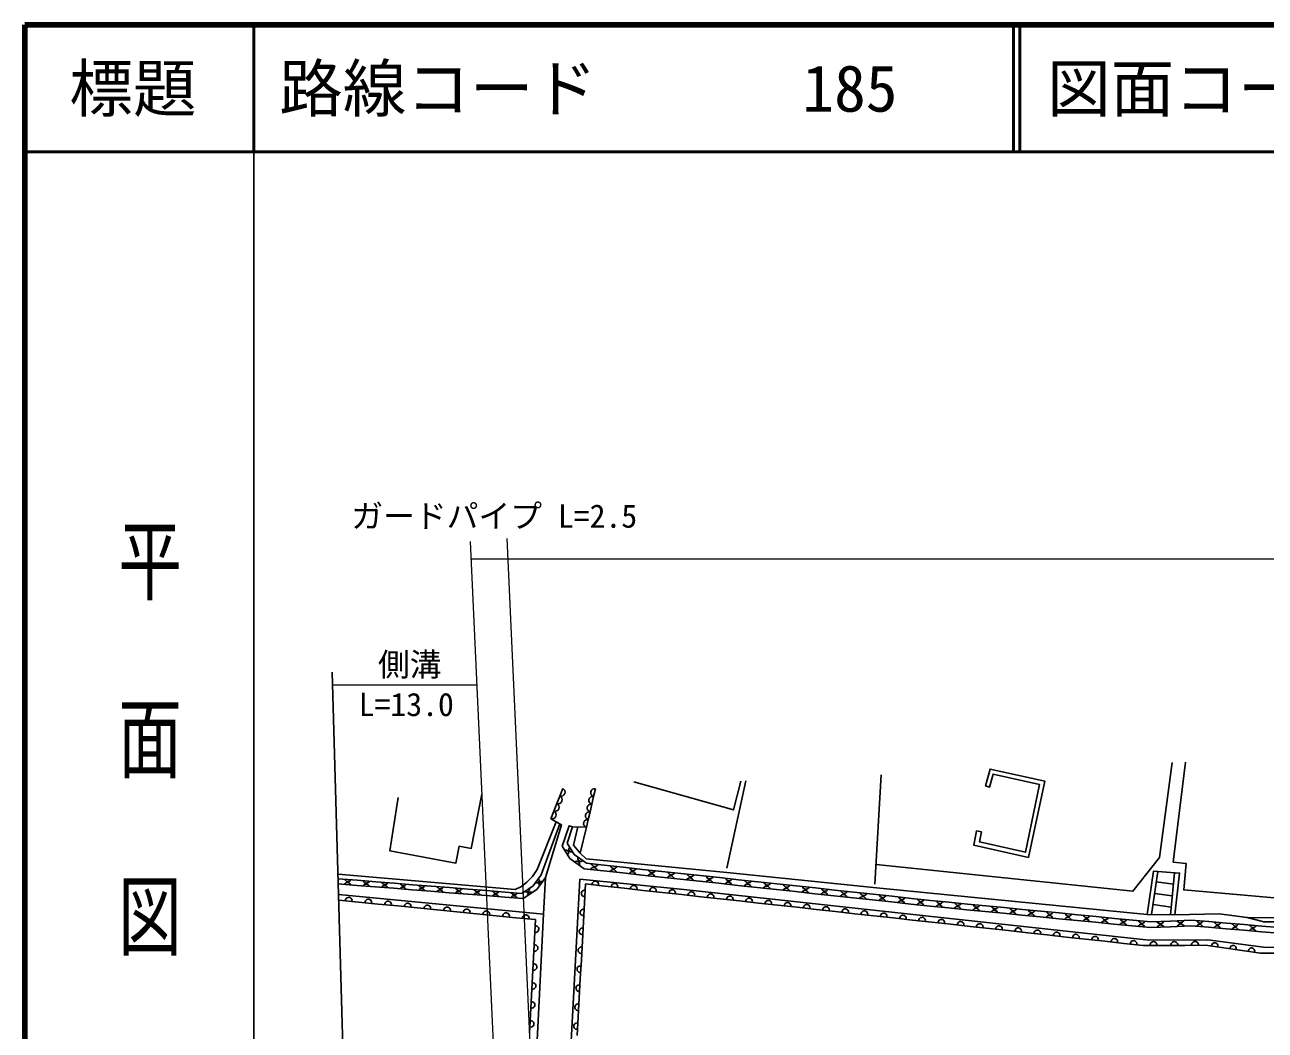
# Model space of a CAD drawing. Units: millimetres, scale not verified. Extents: x 40000 to 680000, y 20000 to 380000.
# Drawn here: x 40000 to 137536, y 300915 to 380000 of the extents above; entities that cross this region are included whole.
import ezdxf
from ezdxf.enums import TextEntityAlignment as Align

# ---------------------------------------------------------------- set-up
doc = ezdxf.new("R2010")
doc.units = ezdxf.units.MM
doc.header["$LTSCALE"] = 1000
for name, color, linetype, lineweight in [('M-BGD', 7, 'Continuous', 25), ('M-STR-HTXT', 7, 'Continuous', 13), ('M-TTL', 2, 'Continuous', 140), ('M-TTL-BAND', 7, 'Continuous', 25), ('M-TTL-LINE', 7, 'Continuous', 50)]:
    doc.layers.add(name, color=color, linetype=linetype, lineweight=lineweight)
doc.layers.add('M-TTL-TXT', color=7, linetype='Continuous')
doc.styles.add('@ＭＳ ゴシック', font='')
doc.styles.add('ＭＳ ゴシック', font='')
doc.styles.get('@ＭＳ ゴシック').set_extended_font_data('@MS Gothic')
doc.styles.get('ＭＳ ゴシック').set_extended_font_data('MS Gothic')

msp = doc.modelspace()

# ---------------------------------------------------------------- linework, layer by layer
at = {"layer": 'M-BGD'}
for p, q in [((64175, 329087), (66171, 259452)), ((107337, 321002), (106848, 312399)), ((82068, 319336), (82300, 319931)), ((96686, 320533), (95205, 313673)), ((81835, 318741), (82068, 319336)), ((84726, 319305), (84587, 318697)), ((84866, 319912), (84726, 319305)), ((81371, 317551), (81603, 318146)), ((81603, 318146), (81835, 318741)), ((84447, 318090), (84308, 317483)), ((84587, 318697), (84447, 318090)), ((80612, 313149), (82058, 317152)), ((84308, 317483), (84169, 316875)), ((83490, 316902), (83143, 315477)), ((114845, 316598), (115224, 316522)), ((82266, 315380), (82870, 314411)), ((82648, 315618), (83205, 314725)), ((83143, 315477), (83670, 314830)), ((82870, 314411), (83994, 313610)), ((84159, 314045), (83205, 314725)), ((80612, 313149), (79979, 312267)), ((83994, 313610), (85504, 313447)), ((85553, 313895), (84159, 314045)), ((85504, 313447), (87015, 313284)), ((87063, 313732), (85553, 313895)), ((87015, 313284), (88525, 313121)), ((88574, 313568), (87063, 313732)), ((88525, 313121), (90036, 312958)), ((90084, 313405), (88574, 313568)), ((91595, 313242), (90084, 313405)), ((93105, 313079), (91595, 313242)), ((129085, 313394), (128607, 310012)), ((130086, 309998), (130400, 313303)), ((66138, 312708), (64641, 312827)), ((64653, 312425), (66106, 312309)), ((66106, 312309), (67560, 312193)), ((67591, 312592), (66138, 312708)), ((67560, 312193), (69013, 312077)), ((69045, 312476), (67591, 312592)), ((70498, 312360), (69045, 312476)), ((71952, 312245), (70498, 312360)), ((73405, 312129), (71952, 312245)), ((74859, 312013), (73405, 312129)), ((79082, 311677), (79979, 312267)), ((80261, 311973), (80937, 312916)), ((84016, 310926), (84100, 312417)), ((84100, 312417), (85612, 312251)), ((85612, 312251), (87123, 312084)), ((90036, 312958), (91546, 312795)), ((91546, 312795), (93057, 312632)), ((93057, 312632), (94567, 312469)), ((94616, 312916), (93105, 313079)), ((94567, 312469), (96078, 312306)), ((96126, 312753), (94616, 312916)), ((96078, 312306), (97588, 312143)), ((97637, 312590), (96126, 312753)), ((97588, 312143), (99099, 311980)), ((99147, 312427), (97637, 312590)), ((100658, 312264), (99147, 312427)), ((102168, 312101), (100658, 312264)), ((130314, 312400), (128972, 312590)), ((64690, 311146), (66236, 310993)), ((69013, 312077), (70467, 311962)), ((70467, 311962), (71920, 311846)), ((71920, 311846), (73373, 311730)), ((73373, 311730), (74827, 311614)), ((74827, 311614), (76280, 311498)), ((76312, 311897), (74859, 312013)), ((76280, 311498), (77734, 311383)), ((77765, 311781), (76312, 311897)), ((77734, 311383), (79187, 311267)), ((77765, 311781), (79082, 311677)), ((79187, 311267), (80261, 311973)), ((87123, 312084), (88635, 311917)), ((88635, 311917), (90147, 311750)), ((90147, 311750), (91658, 311583)), ((91658, 311583), (93170, 311416)), ((93170, 311416), (94682, 311249)), ((94682, 311249), (96193, 311083)), ((99099, 311980), (100609, 311817)), ((100609, 311817), (102120, 311653)), ((102120, 311653), (103630, 311490)), ((103679, 311938), (102168, 312101)), ((103630, 311490), (105141, 311327)), ((105189, 311775), (103679, 311938)), ((105141, 311327), (106651, 311164)), ((106700, 311612), (105189, 311775)), ((106651, 311164), (108162, 311001)), ((108210, 311449), (106700, 311612)), ((109721, 311286), (108210, 311449)), ((111231, 311122), (109721, 311286)), ((130227, 311479), (128842, 311675)), ((66236, 310993), (67783, 310839)), ((67783, 310839), (69330, 310686)), ((69330, 310686), (70877, 310532)), ((70877, 310532), (72424, 310379)), ((72424, 310379), (73971, 310226)), ((73971, 310226), (75518, 310072)), ((83931, 309435), (84016, 310926)), ((96193, 311083), (97705, 310916)), ((97705, 310916), (99217, 310749)), ((99217, 310749), (100728, 310582)), ((100728, 310582), (102240, 310415)), ((102240, 310415), (103752, 310248)), ((103752, 310248), (105263, 310081)), ((108162, 311001), (109672, 310838)), ((109672, 310838), (111183, 310675)), ((111183, 310675), (112628, 310534)), ((112672, 310982), (111227, 311123)), ((112628, 310534), (114073, 310393)), ((114117, 310841), (112672, 310982)), ((114073, 310393), (115518, 310252)), ((115562, 310699), (114117, 310841)), ((115518, 310252), (116963, 310110)), ((117007, 310558), (115562, 310699)), ((118452, 310417), (117007, 310558)), ((119897, 310276), (118452, 310417)), ((121342, 310135), (119897, 310276)), ((130142, 310589), (128717, 310790)), ((75518, 310072), (77065, 309919)), ((77065, 309919), (78612, 309766)), ((78612, 309766), (80158, 309612)), ((80158, 309612), (80082, 308122)), ((83847, 307943), (83931, 309435)), ((105263, 310081), (106775, 309915)), ((106775, 309915), (108287, 309748)), ((108287, 309748), (109798, 309581)), ((109798, 309581), (111310, 309414)), ((111310, 309414), (112822, 309247)), ((112822, 309247), (114333, 309080)), ((116963, 310110), (118408, 309969)), ((118408, 309969), (119853, 309828)), ((119853, 309828), (121298, 309687)), ((121298, 309687), (122743, 309546)), ((122787, 309994), (121342, 310135)), ((122743, 309546), (124188, 309405)), ((124232, 309852), (122787, 309994)), ((124188, 309405), (125633, 309263)), ((125677, 309711), (124232, 309852)), ((125633, 309263), (127078, 309122)), ((127122, 309570), (125677, 309711)), ((127122, 309570), (128535, 309432)), ((128264, 310015), (130427, 309995)), ((130081, 309503), (128535, 309432)), ((130081, 309503), (131688, 309577)), ((133108, 309457), (131688, 309577)), ((134499, 309340), (133108, 309457)), ((135891, 309223), (134499, 309340)), ((137282, 309106), (135891, 309223)), ((114333, 309080), (115845, 308913)), ((115845, 308913), (117356, 308747)), ((117356, 308747), (118868, 308580)), ((118868, 308580), (120380, 308413)), ((120380, 308413), (121891, 308246)), ((121891, 308246), (123403, 308079)), ((127078, 309122), (128523, 308981)), ((128523, 308981), (130101, 309053)), ((130101, 309053), (131679, 309126)), ((131679, 309126), (133071, 309009)), ((133071, 309009), (134462, 308892)), ((134462, 308892), (135853, 308775)), ((135853, 308775), (137244, 308658)), ((137244, 308658), (138635, 308541)), ((138673, 308990), (137282, 309106)), ((80082, 308122), (80005, 306632)), ((83763, 306452), (83847, 307943)), ((123403, 308079), (124915, 307912)), ((124915, 307912), (126426, 307745)), ((126426, 307745), (127938, 307578)), ((127938, 307578), (129571, 307583)), ((129571, 307583), (131205, 307588)), ((131205, 307588), (132838, 307593)), ((132838, 307593), (134285, 307390)), ((134285, 307390), (135733, 307188)), ((80005, 306632), (79928, 305142)), ((83678, 304960), (83763, 306452)), ((135733, 307188), (137180, 306985)), ((137180, 306985), (138855, 306962)), ((79928, 305142), (79852, 303652)), ((83594, 303469), (83678, 304960)), ((79852, 303652), (79775, 302162)), ((83510, 301978), (83594, 303469)), ((79775, 302162), (79698, 300672)), ((83425, 300486), (83510, 301978))]:
    msp.add_line(p, q, dxfattribs=at)
for points in [[(106937, 313961), (127141, 311842), (129222, 314489), (130226, 321965)], [(131257, 322005), (130306, 314145), (131321, 314035), (131134, 311950), (141801, 311017), (143243, 322690)], [(114845, 316598), (114613, 315458), (118911, 314502), (120210, 320498), (115906, 321455), (115547, 320129), (115862, 320042), (116134, 321052), (119797, 320237), (118678, 314913), (115064, 315733), (115224, 316522)], [(87895, 320453), (95730, 318240), (96292, 320496)], [(69352, 319210), (68711, 315020), (73897, 314064), (74164, 315388), (75104, 315208), (75943, 319478)], [(81788, 317309), (80277, 313546), (79916, 313002), (79481, 312560), (79060, 312207), (78563, 311989), (64631, 313201)], [(81371, 317551), (82207, 317066), (80937, 312916), (80775, 310037)], [(82266, 315380), (82805, 317002), (83078, 316918), (82648, 315618)], [(83078, 316918), (84169, 316875), (83670, 314830), (84152, 314399), (95201, 313332), (107221, 312080), (128264, 310015), (128741, 313417), (130803, 313275), (130427, 309995), (133911, 310072), (136108, 309776), (140287, 309721), (147329, 308163), (158539, 307216), (158591, 308256), (160217, 308163), (160068, 304740), (171186, 304497), (178829, 303941), (185902, 302976)], [(82756, 296126), (83654, 312795), (91822, 311977), (128391, 307992), (133013, 308017), (137398, 307441), (140667, 307389), (148571, 306031), (158223, 305415), (158059, 303053), (171297, 302551), (178565, 302068), (205330, 298881), (205476, 297715)], [(64677, 311586), (80775, 310037), (78578, 266137), (66006, 265228)], [(158936, 307194), (158920, 306824), (147014, 307853), (139845, 309433), (137432, 309433), (136108, 309776)]]:
    msp.add_lwpolyline(points, dxfattribs=at)
for centre, radius, start, end in [((82165, 319641), 320, 252.23498, 65.09083), ((81933, 319046), 320, 252.23569, 65.09179), ((84668, 318998), 312, 79.23896, 254.90813), ((84807, 319606), 312, 79.23896, 254.90813), ((81468, 317856), 320, 252.23607, 65.08975), ((81701, 318451), 320, 252.23607, 65.08975), ((84389, 317784), 312, 79.2371, 254.90999), ((84529, 318391), 312, 79.23872, 254.91016), ((84250, 317177), 312, 79.2371, 254.90999), ((82559, 314890), 191, 305.11994, 118.74243), ((82959, 315139), 191, 125.11556, 298.7468), ((83399, 313964), 237, 338.41558, 130.64435), ((83726, 314423), 237, 158.41477, 310.64371), ((84740, 313441), 268, 13.02406, 154.65213), ((84807, 314064), 268, 193.02272, 334.65323), ((86250, 313278), 268, 13.02325, 154.65518), ((86317, 313901), 268, 193.02657, 334.65187), ((87761, 313115), 268, 13.02272, 154.65323), ((87828, 313738), 268, 193.02272, 334.65323), ((89271, 312952), 268, 13.02406, 154.65213), ((89338, 313575), 268, 193.02272, 334.65323), ((90849, 313411), 268, 193.02657, 334.65187), ((92359, 313248), 268, 193.02272, 334.65323), ((65371, 312263), 264, 18.72177, 152.16743), ((65420, 312870), 264, 198.7193, 332.16755), ((66825, 312147), 264, 18.72203, 152.16717), ((66873, 312754), 264, 198.72203, 332.16717), ((68278, 312031), 264, 18.71875, 152.17045), ((68326, 312638), 264, 198.71849, 332.17071), ((69732, 311915), 264, 18.72307, 152.16631), ((69780, 312523), 264, 198.71875, 332.17045), ((71233, 312407), 264, 198.72203, 332.16717), ((72687, 312291), 264, 198.72177, 332.16743), ((80244, 312699), 197, 245.12638, 43.57124), ((80629, 312423), 197, 65.12843, 223.56919), ((84861, 312377), 257, 344.08967, 183.31232), ((86372, 312210), 257, 344.08967, 183.31232), ((87884, 312043), 257, 344.0896, 183.31014), ((89396, 311876), 257, 344.08967, 183.31232), ((90782, 312789), 268, 13.02325, 154.65518), ((92292, 312626), 268, 13.02272, 154.65323), ((93803, 312463), 268, 13.02272, 154.65323), ((93870, 313085), 268, 193.02272, 334.65323), ((95313, 312300), 268, 13.02624, 154.65219), ((95380, 312922), 268, 193.02325, 334.65518), ((96824, 312137), 268, 13.02272, 154.65323), ((96891, 312759), 268, 193.02272, 334.65323), ((98334, 311974), 268, 13.02272, 154.65323), ((98401, 312596), 268, 193.02272, 334.65323), ((99912, 312433), 268, 193.02325, 334.65518), ((101422, 312270), 268, 193.02406, 334.65213), ((65467, 311107), 262, 345.96695, 182.70935), ((67014, 310954), 262, 345.96695, 182.70935), ((71185, 311800), 264, 18.72203, 152.16717), ((72638, 311684), 264, 18.71875, 152.17045), ((74092, 311568), 264, 18.72307, 152.16631), ((74140, 312175), 264, 198.71979, 332.16959), ((75545, 311452), 264, 18.72203, 152.16717), ((75594, 312059), 264, 198.72203, 332.16717), ((76999, 311336), 264, 18.71875, 152.17045), ((77047, 311944), 264, 198.72203, 332.16717), ((78452, 311221), 264, 18.71979, 152.16959), ((78500, 311828), 264, 198.71979, 332.16959), ((79469, 312007), 224, 229.8451, 16.83643), ((79759, 311567), 224, 49.84571, 196.8373), ((84011, 311674), 253, 76.14081, 277.38439), ((90907, 311709), 257, 344.091, 183.31124), ((92419, 311542), 257, 344.091, 183.31124), ((93931, 311376), 257, 344.091, 183.31124), ((95442, 311209), 257, 344.091, 183.31124), ((96954, 311042), 257, 344.091, 183.31124), ((99845, 311810), 268, 13.02657, 154.65187), ((101355, 311647), 268, 13.02272, 154.65323), ((102866, 311484), 268, 13.02272, 154.65323), ((102933, 312107), 268, 193.02272, 334.65323), ((104376, 311321), 268, 13.02657, 154.65187), ((104443, 311944), 268, 193.02325, 334.65518), ((105887, 311158), 268, 13.02272, 154.65323), ((105954, 311781), 268, 193.02406, 334.65213), ((107397, 310995), 268, 13.02272, 154.65323), ((107464, 311618), 268, 193.02272, 334.65323), ((108975, 311455), 268, 193.02325, 334.65518), ((110485, 311292), 268, 193.02406, 334.65213), ((68561, 310800), 262, 345.96565, 182.71042), ((70107, 310647), 262, 345.96676, 182.70954), ((71654, 310494), 262, 345.96676, 182.70954), ((73201, 310340), 262, 345.96695, 182.70935), ((74748, 310187), 262, 345.96695, 182.70935), ((76295, 310034), 262, 345.96565, 182.71042), ((83927, 310183), 253, 76.14081, 277.38439), ((98466, 310875), 257, 344.08987, 183.31212), ((99977, 310708), 257, 344.09175, 183.31025), ((101489, 310541), 257, 344.08987, 183.31212), ((103001, 310374), 257, 344.08987, 183.31212), ((104512, 310208), 257, 344.08967, 183.31232), ((106024, 310041), 257, 344.08967, 183.31232), ((108908, 310832), 268, 13.02657, 154.65187), ((110418, 310669), 268, 13.02325, 154.65518), ((111898, 310532), 253, 11.13526, 157.70459), ((111956, 311125), 253, 191.13342, 337.70856), ((113343, 310391), 253, 11.13342, 157.70856), ((113401, 310984), 253, 191.13417, 337.70546), ((114788, 310250), 253, 11.13084, 157.70879), ((114846, 310842), 253, 191.13084, 337.70879), ((116233, 310109), 253, 11.13084, 157.70879), ((116291, 310701), 253, 191.13084, 337.70879), ((117678, 309967), 253, 11.13113, 157.70849), ((117736, 310560), 253, 191.13342, 337.70856), ((119181, 310419), 253, 191.13526, 337.70459), ((120626, 310278), 253, 191.13084, 337.70879), ((77842, 309880), 262, 345.96676, 182.70954), ((79389, 309727), 262, 345.96676, 182.70954), ((107535, 309874), 257, 344.08967, 183.31232), ((109047, 309707), 257, 344.08967, 183.31232), ((110559, 309540), 257, 344.091, 183.31124), ((112070, 309373), 257, 344.09287, 183.30937), ((113582, 309206), 257, 344.091, 183.31124), ((115094, 309039), 257, 344.091, 183.31124), ((119124, 309826), 253, 11.13342, 157.70856), ((120569, 309685), 253, 11.13084, 157.70879), ((122014, 309544), 253, 11.13113, 157.70849), ((122071, 310136), 253, 191.13084, 337.70879), ((123459, 309403), 253, 11.13084, 157.70879), ((123516, 309995), 253, 191.13113, 337.70849), ((124904, 309262), 253, 11.13387, 157.70576), ((124961, 309854), 253, 191.13342, 337.70856), ((126349, 309120), 253, 11.13342, 157.70856), ((126406, 309713), 253, 191.13084, 337.70879), ((127794, 308979), 253, 11.13113, 157.70849), ((127851, 309572), 253, 191.13113, 337.70849), ((129287, 309569), 283, 203.91143, 341.33895), ((129317, 308915), 283, 23.91074, 161.33756), ((130865, 309642), 283, 203.90881, 341.33939), ((130895, 308987), 283, 23.90778, 161.34052), ((132370, 309007), 240, 9.74405, 160.65075), ((132418, 309576), 240, 189.74405, 340.65075), ((133809, 309459), 240, 189.74446, 340.64789), ((135200, 309342), 240, 189.74446, 340.64789), ((80167, 308865), 253, 256.36408, 97.74622), ((83843, 308692), 253, 76.14081, 277.38439), ((116605, 308873), 257, 344.08987, 183.31212), ((118117, 308706), 257, 344.08987, 183.31212), ((119629, 308539), 257, 344.08987, 183.31212), ((121140, 308372), 257, 344.08987, 183.31212), ((122652, 308205), 257, 344.08967, 183.31232), ((124164, 308038), 257, 344.09154, 183.31045), ((133761, 308890), 240, 9.74405, 160.65075), ((135152, 308773), 240, 9.74139, 160.65096), ((136543, 308656), 240, 9.74472, 160.64763), ((136591, 309225), 240, 189.74446, 340.64789), ((80090, 307375), 253, 256.36319, 97.74493), ((83758, 307200), 253, 76.14081, 277.38439), ((125675, 307871), 257, 344.0896, 183.31014), ((127187, 307705), 257, 344.08967, 183.31232), ((128755, 307607), 274, 354.6054, 185.73138), ((130388, 307612), 274, 354.60645, 185.73033), ((132021, 307617), 274, 354.60655, 185.73233), ((133569, 307542), 249, 340.18018, 183.87562), ((135016, 307339), 249, 340.18203, 183.87376), ((136463, 307137), 249, 340.18018, 183.87562), ((80014, 305885), 253, 256.36392, 97.74408), ((83674, 305709), 253, 76.14081, 277.38439), ((79937, 304395), 253, 256.36383, 97.74417), ((83590, 304217), 253, 76.14081, 277.38439), ((79860, 302905), 253, 256.36392, 97.74408), ((83505, 302726), 253, 76.13956, 277.38551), ((79784, 301415), 253, 256.36408, 97.74622), ((83421, 301234), 253, 76.14081, 277.38439)]:
    msp.add_arc(centre, radius, start, end, dxfattribs=at)
at = {"layer": 'M-STR-HTXT'}
for p, q in [((77892, 339590), (81345, 264501)), ((78478, 264439), (75046, 339364)), ((75109, 337985), (211792, 337985)), ((64204, 328084), (75563, 328086))]:
    msp.add_line(p, q, dxfattribs=at)
at = {"layer": 'M-TTL'}
for p, q in [((40000, 380000), (40000, 20000)), ((680000, 380000), (40000, 380000))]:
    msp.add_line(p, q, dxfattribs=at)
at = {"layer": 'M-TTL-BAND'}
msp.add_line((58000, 370000), (58000, 20000), dxfattribs=at)
at = {"layer": 'M-TTL-LINE'}
for p, q in [((58000, 380000), (58000, 370000)), ((117750, 380000), (117750, 370000)), ((118250, 380000), (118250, 370000)), ((40000, 370000), (680000, 370000))]:
    msp.add_line(p, q, dxfattribs=at)

# ---------------------------------------------------------------- texts
at = {"layer": 'M-STR-HTXT', "style": 'ＭＳ ゴシック'}
for s, p in [('ガードパイプ L=2.5', (76913, 341360)), ('側溝', (70267, 329683)), ('L=13.0', (69997, 326539))]:
    msp.add_text(s, height=1833, dxfattribs=at).set_placement(p, align=Align.MIDDLE_CENTER)
at = {"layer": 'M-TTL-BAND', "style": '@ＭＳ ゴシック', "width": 1.4}
msp.add_text('平  面  図', height=3666, rotation=270, dxfattribs=at).set_placement((49777, 306475), align=Align.MIDDLE_RIGHT)
at = {"layer": 'M-TTL-TXT', "style": 'ＭＳ ゴシック'}
msp.add_text('標題', height=3666, dxfattribs=at).set_placement((48500, 375000), align=Align.MIDDLE_CENTER)
for s, p in [('路線コード', (60000, 375000)), ('185', (101142, 375000)), ('図面コード', (120380, 375000))]:
    msp.add_text(s, height=3666, dxfattribs=at).set_placement(p, align=Align.MIDDLE_LEFT)

doc.saveas('drawing.dxf')
